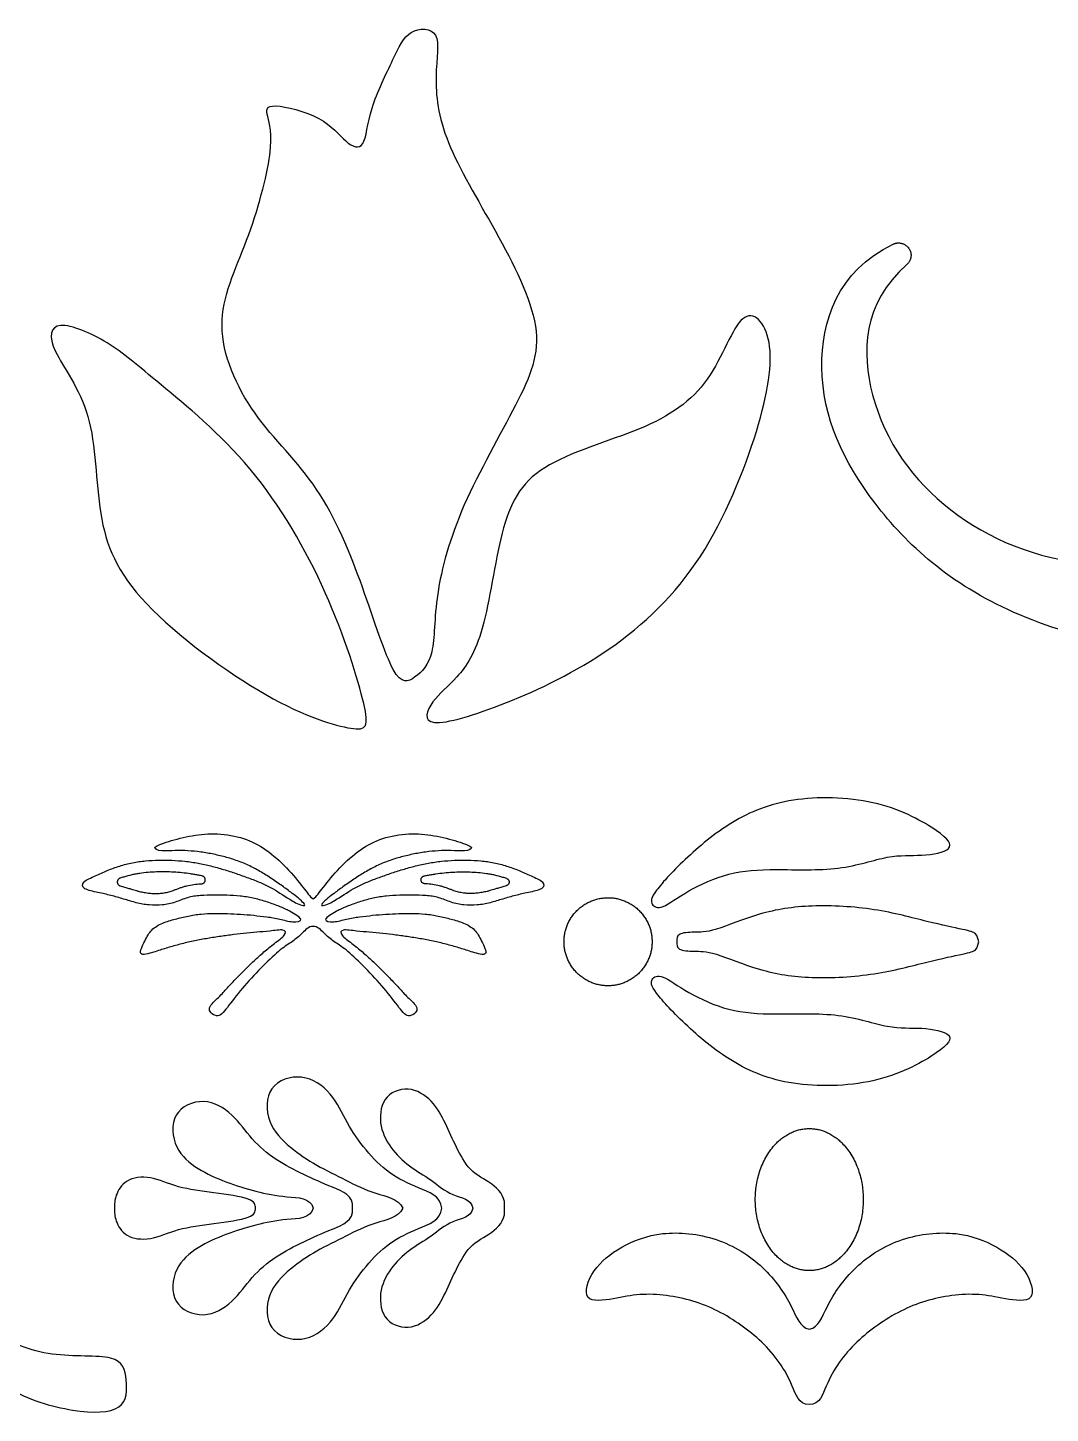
# Model space of a CAD drawing. Header units: millimetres. Extents: x -103 to 104, y -99 to 78.
# Drawn here: x -38.83 to -5.17, y -63.21 to -17.61 of the extents above; entities that cross this region are included whole.
import ezdxf

# ---------------------------------------------------------------- set-up
doc = ezdxf.new("R2010")
doc.units = ezdxf.units.MM
doc.header["$MEASUREMENT"] = 0
doc.layers.add('Default', color=18, linetype='Continuous')

msp = doc.modelspace()

# ---------------------------------------------------------------- linework, layer by layer
at = {"color": 5, "linetype": 'ByBlock', "lineweight": -2}
for points, knots in [([(-25.338, -36.244), (-25.217, -35.421), (-24.947, -34.423), (-24.462, -33.318), (-23.976, -32.212), (-23.275, -30.999), (-22.776, -30.035), (-22.278, -29.071), (-21.981, -28.356), (-22.123, -27.433), (-22.264, -26.509), (-22.844, -25.377), (-23.437, -24.312), (-24.03, -23.247), (-24.637, -22.249), (-25.325, -20.537), (-25.406, -19.822), (-25.392, -19.215), (-25.379, -18.609), (-25.271, -18.11), (-25.412, -17.86), (-25.554, -17.611), (-25.945, -17.611), (-26.208, -17.766), (-26.471, -17.921), (-26.605, -18.231), (-26.821, -18.683), (-27.037, -19.135), (-27.333, -19.728), (-27.495, -20.254), (-27.657, -20.779), (-27.684, -21.238), (-27.927, -21.615), (-28.142, -21.534), (-28.365, -21.339), (-28.587, -21.143), (-28.817, -20.833), (-29.255, -20.597), (-29.693, -20.361), (-30.34, -20.2), (-30.664, -20.186), (-30.987, -20.173), (-30.987, -20.307), (-30.933, -20.537), (-30.879, -20.766), (-30.771, -21.089), (-30.866, -21.804), (-30.96, -22.519), (-31.257, -23.624), (-31.628, -24.608), (-31.998, -25.593), (-32.443, -26.455), (-32.43, -28.37), (-31.971, -29.421), (-30.731, -31.174), (-29.949, -31.875), (-29.322, -32.806), (-28.695, -33.736), (-28.223, -34.895), (-27.414, -37.147), (-27.077, -38.239), (-26.801, -38.738), (-26.525, -39.237), (-26.309, -39.142), (-26.086, -38.98), (-25.864, -38.819), (-25.635, -38.589), (-25.534, -38.151), (-25.432, -37.713), (-25.459, -37.066), (-25.338, -36.244)], [0, 0, 0, 0, 0.038462, 0.038462, 0.038462, 0.076923, 0.076923, 0.076923, 0.115385, 0.115385, 0.115385, 0.153846, 0.153846, 0.153846, 0.192308, 0.192308, 0.230769, 0.230769, 0.230769, 0.269231, 0.269231, 0.269231, 0.307692, 0.307692, 0.307692, 0.346154, 0.346154, 0.346154, 0.384615, 0.384615, 0.384615, 0.423077, 0.423077, 0.461538, 0.461538, 0.461538, 0.5, 0.5, 0.5, 0.538462, 0.538462, 0.538462, 0.576923, 0.576923, 0.576923, 0.615385, 0.615385, 0.615385, 0.653846, 0.653846, 0.653846, 0.692308, 0.692308, 0.730769, 0.730769, 0.769231, 0.769231, 0.769231, 0.807692, 0.807692, 0.846154, 0.846154, 0.846154, 0.884615, 0.884615, 0.884615, 0.923077, 0.923077, 0.923077, 1, 1, 1, 1]), ([(-24.704, -38.974), (-24.408, -38.643), (-24.098, -38.198), (-23.626, -36.486), (-23.464, -35.219), (-22.965, -33.277), (-22.628, -32.603), (-21.812, -32.091), (-20.997, -31.579), (-19.703, -31.228), (-18.698, -30.81), (-17.694, -30.392), (-16.979, -29.907), (-16.467, -29.179), (-15.954, -28.451), (-15.644, -27.48), (-15.294, -27.19), (-14.943, -26.9), (-14.552, -27.291), (-14.431, -27.972), (-14.31, -28.653), (-14.458, -29.624), (-14.849, -30.898), (-15.24, -32.172), (-15.874, -33.749), (-16.703, -35.023), (-17.532, -36.297), (-18.557, -37.268), (-19.676, -38.043), (-20.795, -38.819), (-22.008, -39.398), (-23.073, -39.823), (-24.138, -40.248), (-25.055, -40.517), (-25.446, -40.477), (-25.837, -40.437), (-25.702, -40.086), (-25.493, -39.803), (-25.284, -39.52), (-25.001, -39.304), (-24.704, -38.974)], [0, 0, 0, 0, 0.066667, 0.066667, 0.133333, 0.133333, 0.2, 0.2, 0.2, 0.266667, 0.266667, 0.266667, 0.333333, 0.333333, 0.333333, 0.4, 0.4, 0.4, 0.466667, 0.466667, 0.466667, 0.533333, 0.533333, 0.533333, 0.6, 0.6, 0.6, 0.666667, 0.666667, 0.666667, 0.733333, 0.733333, 0.733333, 0.8, 0.8, 0.8, 0.866667, 0.866667, 0.866667, 1, 1, 1, 1]), ([(-34.439, -29.368), (-33.643, -30.028), (-32.497, -30.958), (-31.506, -32.145), (-30.515, -33.331), (-29.679, -34.774), (-29.039, -36.21), (-28.399, -37.646), (-27.954, -39.075), (-27.772, -39.85), (-27.59, -40.625), (-27.671, -40.747), (-28.722, -40.585), (-29.693, -40.302), (-30.994, -39.56), (-32.295, -38.819), (-33.926, -37.619), (-34.917, -36.574), (-35.908, -35.529), (-36.259, -34.639), (-36.427, -33.594), (-36.596, -32.549), (-36.582, -31.349), (-36.852, -30.406), (-37.122, -29.462), (-37.674, -28.774), (-38.16, -27.763), (-38.092, -27.44), (-37.742, -27.413), (-37.391, -27.386), (-36.758, -27.655), (-36.218, -27.986), (-35.679, -28.316), (-35.234, -28.707), (-34.439, -29.368)], [0, 0, 0, 0, 0.076923, 0.076923, 0.076923, 0.153846, 0.153846, 0.153846, 0.230769, 0.230769, 0.230769, 0.307692, 0.307692, 0.384615, 0.384615, 0.384615, 0.461538, 0.461538, 0.461538, 0.538462, 0.538462, 0.538462, 0.615385, 0.615385, 0.615385, 0.692308, 0.692308, 0.769231, 0.769231, 0.769231, 0.846154, 0.846154, 0.846154, 1, 1, 1, 1]), ([(-18.132, -45.998), (-17.94, -45.739), (-17.561, -45.332), (-17.106, -44.909), (-16.651, -44.486), (-16.119, -44.047), (-15.53, -43.705), (-14.94, -43.363), (-14.293, -43.118), (-13.48, -43.014), (-12.666, -42.91), (-11.686, -42.947), (-10.854, -43.157), (-10.022, -43.368), (-9.338, -43.751), (-8.931, -44.033), (-8.524, -44.315), (-8.395, -44.496), (-8.524, -44.623), (-8.654, -44.75), (-9.042, -44.824), (-9.405, -44.844), (-9.768, -44.865), (-10.105, -44.833), (-10.974, -44.995), (-11.506, -45.189), (-12.153, -45.27), (-12.8, -45.351), (-13.563, -45.318), (-14.802, -45.318), (-15.278, -45.351), (-15.751, -45.473), (-16.225, -45.596), (-16.697, -45.808), (-17.446, -46.238), (-17.723, -46.455), (-17.917, -46.532), (-18.111, -46.608), (-18.222, -46.543), (-18.275, -46.455), (-18.329, -46.368), (-18.324, -46.257), (-18.132, -45.998)], [0, 0, 0, 0, 0.0625, 0.0625, 0.0625, 0.125, 0.125, 0.125, 0.1875, 0.1875, 0.1875, 0.25, 0.25, 0.25, 0.3125, 0.3125, 0.3125, 0.375, 0.375, 0.375, 0.4375, 0.4375, 0.4375, 0.5, 0.5, 0.5625, 0.5625, 0.5625, 0.625, 0.625, 0.6875, 0.6875, 0.6875, 0.75, 0.75, 0.8125, 0.8125, 0.8125, 0.875, 0.875, 0.875, 1, 1, 1, 1]), ([(-30.327, -46.632), (-30.418, -46.587), (-30.62, -46.5), (-30.999, -46.366), (-31.414, -46.254), (-31.844, -46.184), (-32.277, -46.158), (-32.711, -46.163), (-33.144, -46.164), (-33.576, -46.226), (-33.974, -46.406), (-34.4, -46.499), (-34.836, -46.495), (-35.265, -46.42), (-35.675, -46.285), (-36.099, -46.167), (-36.499, -46.073), (-37.035, -45.974), (-37.062, -45.716), (-36.591, -45.523), (-36.219, -45.343), (-35.805, -45.195), (-35.386, -45.086), (-34.956, -45.025), (-34.522, -45.004), (-34.089, -45.009), (-33.656, -45.041), (-33.226, -45.102), (-32.803, -45.196), (-32.385, -45.313), (-31.973, -45.447), (-31.564, -45.591), (-31.159, -45.749), (-30.769, -45.934), (-30.38, -46.191), (-29.93, -46.467), (-29.553, -46.578), (-30.064, -46.14), (-30.364, -45.924), (-30.732, -45.664), (-31.092, -45.429), (-31.472, -45.217), (-31.87, -45.045), (-32.284, -44.913), (-32.705, -44.812), (-33.133, -44.736), (-33.565, -44.697), (-33.969, -44.681), (-34.431, -44.731), (-34.801, -44.605), (-34.225, -44.391), (-33.42, -44.18), (-32.594, -44.11), (-31.699, -44.261), (-30.982, -44.638), (-30.295, -45.245), (-29.719, -45.954), (-29.557, -46.202), (-29.437, -46.277)], [340.31124, 340.31124, 340.31124, 340.31124, 341, 342, 343, 344, 345, 346, 347, 348, 349, 350, 351, 352, 353, 354, 355, 356, 357, 358, 359, 360, 361, 362, 363, 364, 365, 366, 367, 368, 369, 370, 371, 372, 373.575519, 374, 375, 376, 377, 378, 379, 380, 381, 382, 383, 384, 385, 386, 387, 388, 389, 390, 391, 392, 393, 394, 395, 396, 396, 396, 396]), ([(-29.437, -46.277), (-29.317, -46.202), (-29.155, -45.954), (-28.579, -45.245), (-27.892, -44.638), (-27.175, -44.261), (-26.28, -44.11), (-25.453, -44.18), (-24.649, -44.391), (-24.073, -44.605), (-24.443, -44.731), (-24.905, -44.681), (-25.309, -44.697), (-25.741, -44.736), (-26.168, -44.812), (-26.59, -44.913), (-27.004, -45.045), (-27.402, -45.217), (-27.782, -45.429), (-28.142, -45.664), (-28.51, -45.924), (-28.81, -46.14), (-29.321, -46.578), (-28.944, -46.467), (-28.494, -46.191), (-28.105, -45.934), (-27.715, -45.749), (-27.31, -45.591), (-26.901, -45.447), (-26.489, -45.313), (-26.071, -45.196), (-25.647, -45.102), (-25.218, -45.041), (-24.785, -45.009), (-24.351, -45.004), (-23.918, -45.025), (-23.488, -45.086), (-23.069, -45.195), (-22.655, -45.343), (-22.282, -45.523), (-21.811, -45.716), (-21.839, -45.974), (-22.375, -46.073), (-22.775, -46.167), (-23.198, -46.285), (-23.609, -46.42), (-24.038, -46.495), (-24.474, -46.499), (-24.9, -46.406), (-25.298, -46.226), (-25.73, -46.164), (-26.163, -46.163), (-26.597, -46.158), (-27.03, -46.184), (-27.46, -46.254), (-27.875, -46.366), (-28.254, -46.5), (-28.456, -46.587), (-28.547, -46.632)], [396, 396, 396, 396, 397, 398, 399, 400, 401, 402, 403, 404, 405, 406, 407, 408, 409, 410, 411, 412, 413, 414, 415, 416, 417, 418, 418.424481, 420, 421, 422, 423, 424, 425, 426, 427, 428, 429, 430, 431, 432, 433, 434, 435, 436, 437, 438, 439, 440, 441, 442, 443, 444, 445, 446, 447, 448, 449, 450, 451, 451.68876, 451.68876, 451.68876, 451.68876]), ([(-7.527, -47.694), (-7.55, -47.595), (-7.573, -47.496), (-7.638, -47.433), (-7.703, -47.37), (-7.809, -47.342), (-8.068, -47.286), (-8.327, -47.231), (-8.738, -47.148), (-9.235, -47.025), (-9.732, -46.903), (-10.314, -46.741), (-10.973, -46.639), (-11.632, -46.537), (-12.367, -46.496), (-13.009, -46.519), (-13.652, -46.542), (-14.202, -46.63), (-15.279, -46.944), (-15.806, -47.171), (-16.164, -47.279), (-16.522, -47.388), (-16.712, -47.379), (-17.091, -47.383), (-17.28, -47.397), (-17.375, -47.451), (-17.47, -47.505), (-17.47, -47.6), (-17.47, -47.694)], [3, 3, 3, 3, 3.181818, 3.181818, 3.181818, 3.272727, 3.272727, 3.272727, 3.363636, 3.363636, 3.363636, 3.454545, 3.454545, 3.454545, 3.545455, 3.545455, 3.545455, 3.636364, 3.636364, 3.727273, 3.727273, 3.727273, 3.818182, 3.818182, 3.909091, 3.909091, 3.909091, 4, 4, 4, 4]), ([(-29.437, -47.187), (-29.587, -47.19), (-29.791, -47.419), (-30.114, -47.699), (-30.481, -47.905), (-31.078, -48.469), (-31.707, -49.137), (-32.249, -49.829), (-32.551, -50.257), (-32.999, -49.91), (-32.563, -49.559), (-32.304, -49.251), (-31.998, -48.933), (-31.697, -48.623), (-31.387, -48.322), (-31.059, -48.028), (-30.72, -47.747), (-30.318, -47.464), (-30.346, -47.262), (-30.886, -47.357), (-31.29, -47.373), (-31.729, -47.421), (-32.157, -47.471), (-32.588, -47.531), (-33.015, -47.6), (-33.442, -47.683), (-33.86, -47.784), (-34.29, -47.908), (-34.652, -48.03), (-35.254, -48.204), (-34.962, -47.64), (-34.787, -47.29), (-34.394, -47.059), (-33.977, -46.95), (-33.556, -46.842), (-33.127, -46.774), (-32.694, -46.754), (-32.26, -46.765), (-31.827, -46.787), (-31.394, -46.82), (-30.964, -46.877), (-30.535, -46.931), (-30.115, -47.077), (-29.682, -46.991), (-30.104, -46.745), (-30.285, -46.652), (-30.327, -46.632)], [495, 495, 495, 495, 496, 497, 498, 499, 500, 501, 502, 503, 504, 505, 506, 507, 508, 509, 510, 511, 512, 513, 514, 515, 516, 517, 518, 519, 520, 521, 522, 523, 524, 525, 526, 527, 528, 529, 530, 531, 532, 533, 534, 535, 536, 537, 538, 538.31124, 538.31124, 538.31124, 538.31124]), ([(-28.547, -46.632), (-28.588, -46.652), (-28.77, -46.745), (-29.191, -46.991), (-28.759, -47.077), (-28.339, -46.931), (-27.91, -46.877), (-27.479, -46.82), (-27.047, -46.787), (-26.614, -46.765), (-26.18, -46.754), (-25.747, -46.774), (-25.318, -46.842), (-24.897, -46.95), (-24.48, -47.059), (-24.087, -47.29), (-23.912, -47.64), (-23.62, -48.204), (-24.222, -48.03), (-24.584, -47.908), (-25.014, -47.784), (-25.432, -47.683), (-25.859, -47.6), (-26.286, -47.531), (-26.716, -47.471), (-27.145, -47.421), (-27.584, -47.373), (-27.987, -47.357), (-28.528, -47.262), (-28.556, -47.464), (-28.154, -47.747), (-27.815, -48.028), (-27.487, -48.322), (-27.177, -48.623), (-26.876, -48.933), (-26.57, -49.251), (-26.311, -49.559), (-25.875, -49.91), (-26.323, -50.257), (-26.625, -49.829), (-27.167, -49.137), (-27.796, -48.469), (-28.393, -47.905), (-28.76, -47.699), (-29.083, -47.419), (-29.287, -47.19), (-29.437, -47.187)], [451.68876, 451.68876, 451.68876, 451.68876, 452, 453, 454, 455, 456, 457, 458, 459, 460, 461, 462, 463, 464, 465, 466, 467, 468, 469, 470, 471, 472, 473, 474, 475, 476, 477, 478, 479, 480, 481, 482, 483, 484, 485, 486, 487, 488, 489, 490, 491, 492, 493, 494, 495, 495, 495, 495]), ([(-17.47, -47.694), (-17.47, -47.788), (-17.47, -47.882), (-17.375, -47.936), (-17.28, -47.99), (-17.091, -48.004), (-16.712, -48.009), (-16.522, -48), (-16.164, -48.108), (-15.806, -48.217), (-15.279, -48.443), (-14.202, -48.758), (-13.652, -48.845), (-13.009, -48.869), (-12.367, -48.892), (-11.632, -48.85), (-10.973, -48.748), (-10.314, -48.647), (-9.732, -48.485), (-9.235, -48.362), (-8.738, -48.24), (-8.327, -48.157), (-8.068, -48.101), (-7.809, -48.046), (-7.703, -48.018), (-7.638, -47.955), (-7.573, -47.891), (-7.55, -47.793), (-7.527, -47.694)], [2, 2, 2, 2, 2.090909, 2.090909, 2.090909, 2.181818, 2.181818, 2.272727, 2.272727, 2.272727, 2.363636, 2.363636, 2.454545, 2.454545, 2.454545, 2.545455, 2.545455, 2.545455, 2.636364, 2.636364, 2.636364, 2.727273, 2.727273, 2.727273, 2.818182, 2.818182, 2.818182, 3, 3, 3, 3]), ([(-18.132, -49.39), (-17.94, -49.648), (-17.561, -50.055), (-17.106, -50.478), (-16.651, -50.901), (-16.119, -51.34), (-15.53, -51.682), (-14.94, -52.024), (-14.293, -52.27), (-13.48, -52.374), (-12.666, -52.478), (-11.686, -52.441), (-10.854, -52.23), (-10.022, -52.02), (-9.338, -51.636), (-8.931, -51.354), (-8.524, -51.072), (-8.395, -50.892), (-8.524, -50.765), (-8.654, -50.638), (-9.042, -50.564), (-9.405, -50.543), (-9.768, -50.522), (-10.105, -50.555), (-10.974, -50.393), (-11.506, -50.199), (-12.153, -50.118), (-12.8, -50.037), (-13.563, -50.069), (-14.802, -50.069), (-15.278, -50.037), (-15.751, -49.914), (-16.225, -49.792), (-16.697, -49.579), (-17.446, -49.149), (-17.723, -48.932), (-17.917, -48.856), (-18.111, -48.78), (-18.222, -48.844), (-18.275, -48.932), (-18.329, -49.02), (-18.324, -49.131), (-18.132, -49.39)], [0, 0, 0, 0, 0.0625, 0.0625, 0.0625, 0.125, 0.125, 0.125, 0.1875, 0.1875, 0.1875, 0.25, 0.25, 0.25, 0.3125, 0.3125, 0.3125, 0.375, 0.375, 0.375, 0.4375, 0.4375, 0.4375, 0.5, 0.5, 0.5625, 0.5625, 0.5625, 0.625, 0.625, 0.6875, 0.6875, 0.6875, 0.75, 0.75, 0.8125, 0.8125, 0.8125, 0.875, 0.875, 0.875, 1, 1, 1, 1]), ([(-31.336, -56.462), (-31.34, -56.356), (-31.345, -56.25), (-31.579, -56.163), (-31.812, -56.077), (-32.274, -56.009), (-32.702, -55.953), (-33.129, -55.896), (-33.522, -55.85), (-33.867, -55.755), (-34.211, -55.661), (-34.507, -55.517), (-35.085, -55.416), (-35.367, -55.457), (-35.561, -55.573), (-35.755, -55.688), (-35.861, -55.878), (-35.917, -56.038), (-35.972, -56.199), (-35.977, -56.331), (-35.981, -56.462)], [2, 2, 2, 2, 2.125, 2.125, 2.125, 2.25, 2.25, 2.25, 2.375, 2.375, 2.375, 2.5, 2.5, 2.625, 2.625, 2.625, 2.75, 2.75, 2.75, 3, 3, 3, 3]), ([(-42.672, -59.348), (-42.57, -59.348), (-42.467, -59.348), (-42.359, -59.392), (-42.25, -59.437), (-42.135, -59.525), (-41.93, -59.769), (-41.724, -60.012), (-41.429, -60.411), (-41.032, -60.898), (-40.635, -61.386), (-40.136, -61.961), (-38.836, -62.768), (-38.036, -62.998), (-36.675, -63.214), (-36.114, -63.199), (-35.555, -62.812), (-35.558, -62.44), (-35.591, -62.114), (-35.623, -61.787), (-35.685, -61.507), (-36.106, -61.4), (-36.527, -61.294), (-37.307, -61.362), (-38.029, -61.266), (-38.751, -61.17), (-39.415, -60.91), (-40.031, -60.399), (-40.646, -59.888), (-41.213, -59.127), (-41.549, -58.477), (-41.884, -57.827), (-41.987, -57.29), (-42.054, -56.928), (-42.12, -56.566), (-42.15, -56.38), (-42.246, -56.287), (-42.343, -56.193), (-42.508, -56.192), (-42.672, -56.19)], [3, 3, 3, 3, 3.133333, 3.133333, 3.133333, 3.2, 3.2, 3.2, 3.266667, 3.266667, 3.266667, 3.333333, 3.333333, 3.4, 3.4, 3.466667, 3.466667, 3.533333, 3.533333, 3.533333, 3.6, 3.6, 3.6, 3.666667, 3.666667, 3.666667, 3.733333, 3.733333, 3.733333, 3.8, 3.8, 3.8, 3.866667, 3.866667, 3.866667, 3.933333, 3.933333, 3.933333, 4, 4, 4, 4]), ([(-35.981, -56.462), (-35.977, -56.594), (-35.972, -56.725), (-35.917, -56.886), (-35.861, -57.046), (-35.755, -57.236), (-35.561, -57.352), (-35.367, -57.467), (-35.085, -57.509), (-34.507, -57.407), (-34.211, -57.264), (-33.867, -57.169), (-33.522, -57.074), (-33.129, -57.028), (-32.702, -56.971), (-32.274, -56.915), (-31.812, -56.848), (-31.579, -56.761), (-31.345, -56.675), (-31.34, -56.568), (-31.336, -56.462)], [3, 3, 3, 3, 3.25, 3.25, 3.25, 3.375, 3.375, 3.375, 3.5, 3.5, 3.625, 3.625, 3.625, 3.75, 3.75, 3.75, 3.875, 3.875, 3.875, 4, 4, 4, 4])]:
    msp.add_open_spline(points, degree=3, knots=knots, dxfattribs=at)
msp.add_rational_spline([(-18.281, -47.694), (-18.281, -46.245), (-19.731, -46.245), (-21.18, -46.245), (-21.18, -47.694), (-21.18, -49.143), (-19.731, -49.143), (-18.281, -49.143), (-18.281, -47.694)], [1, 0.707106781187, 1, 0.707106781187, 1, 0.707106781187, 1, 0.707106781187, 1], degree=2, knots=[0, 0, 0, 1.570796, 1.570796, 3.141593, 3.141593, 4.712389, 4.712389, 6.283185, 6.283185, 6.283185], dxfattribs=at)
for points in [[(-25.206, -56.462), (-25.242, -56.071), (-25.992, -55.796), (-26.952, -55.35), (-27.724, -54.559), (-28.334, -53.68), (-28.788, -52.647), (-29.782, -51.975), (-30.994, -52.381), (-30.999, -53.685), (-30.195, -54.49), (-29.336, -55.06), (-28.363, -55.539), (-27.414, -56.015), (-26.629, -56.148), (-26.482, -56.462)], [(-23.14, -56.462), (-23.099, -56.156), (-23.418, -55.669), (-24.249, -55.323), (-24.687, -54.553), (-25.035, -53.779), (-25.415, -52.993), (-26.17, -52.423), (-27.133, -52.682), (-27.313, -53.683), (-26.913, -54.492), (-26.29, -55.1), (-25.535, -55.518), (-24.897, -56.096), (-24.23, -56.158), (-24.182, -56.462)], [(-28.146, -56.462), (-28.091, -56.055), (-28.837, -55.773), (-29.743, -55.365), (-30.68, -54.893), (-31.478, -54.215), (-32.048, -53.347), (-33.013, -52.777), (-34.156, -53.274), (-34.033, -54.551), (-33.246, -55.192), (-32.319, -55.615), (-31.314, -55.924), (-30.338, -56.12), (-29.531, -56.114), (-29.436, -56.462)], [(-29.436, -56.462), (-29.531, -56.811), (-30.338, -56.804), (-31.314, -57), (-32.319, -57.309), (-33.246, -57.732), (-34.033, -58.373), (-34.156, -59.65), (-33.013, -60.147), (-32.048, -59.577), (-31.478, -58.709), (-30.68, -58.031), (-29.743, -57.559), (-28.837, -57.151), (-28.091, -56.869), (-28.146, -56.462)], [(-26.482, -56.462), (-26.629, -56.776), (-27.414, -56.909), (-28.363, -57.385), (-29.336, -57.864), (-30.195, -58.434), (-30.999, -59.24), (-30.994, -60.544), (-29.782, -60.95), (-28.788, -60.277), (-28.334, -59.245), (-27.724, -58.365), (-26.952, -57.574), (-25.992, -57.128), (-25.242, -56.854), (-25.206, -56.462)], [(-24.182, -56.462), (-24.23, -56.766), (-24.897, -56.828), (-25.535, -57.406), (-26.29, -57.825), (-26.913, -58.433), (-27.313, -59.241), (-27.133, -60.243), (-26.17, -60.501), (-25.415, -59.932), (-25.035, -59.145), (-24.687, -58.371), (-24.249, -57.601), (-23.418, -57.255), (-23.099, -56.769), (-23.14, -56.462)], [(-13.107, -62.926), (-13.457, -62.919), (-13.643, -62.283), (-14.068, -61.529), (-14.657, -60.853), (-15.348, -60.298), (-16.103, -59.829), (-16.931, -59.501), (-17.795, -59.314), (-18.705, -59.273), (-19.507, -59.444), (-20.638, -59.61), (-20.287, -58.459), (-19.336, -57.712), (-18.024, -57.183), (-16.121, -57.362), (-14.544, -58.344), (-13.593, -59.749), (-13.432, -60.377), (-13.107, -60.443)], [(-13.107, -60.443), (-12.782, -60.377), (-12.62, -59.749), (-11.67, -58.344), (-10.093, -57.362), (-8.19, -57.183), (-6.878, -57.712), (-5.927, -58.459), (-5.575, -59.61), (-6.707, -59.444), (-7.509, -59.273), (-8.419, -59.314), (-9.282, -59.501), (-10.11, -59.829), (-10.866, -60.298), (-11.557, -60.853), (-12.146, -61.529), (-12.571, -62.283), (-12.757, -62.919), (-13.107, -62.926)]]:
    msp.add_open_spline(points, degree=3, dxfattribs=at)
at = {"layer": 'Default', "color": 5}
for points, knots in [([(-9.898, -25.409), (-11.356, -26.694), (-11.428, -30.136), (-8.762, -33.781), (-4.11, -35.757), (2.234, -34.72), (5.887, -31.312), (6.468, -26.037), (4.625, -23.44), (1.877, -23.44), (0.879, -25.087), (0.994, -26.225), (1.281, -26.794), (1.489, -27.062)], [3623.073299, 3623.073299, 3623.073299, 3623.073299, 3645.277409, 3670.33021, 3695.383011, 3720.435812, 3745.488614, 3770.541415, 3795.594216, 3820.647017, 3845.699818, 3870.752619, 3888.941582, 3888.941582, 3888.941582, 3888.941582]), ([(19.492, -38.958), (19.791, -38.788), (20.304, -38.259), (20.722, -36.548), (18.701, -35.021), (14.252, -35.158), (8.641, -37.176), (1.3, -38.92), (-7.061, -37.212), (-11.309, -33.346), (-13.286, -29.127), (-12.196, -25.633), (-10.347, -24.735)], [3316.105881, 3316.105881, 3316.105881, 3316.105881, 3338.238968, 3369.405033, 3400.571097, 3431.737161, 3462.903225, 3494.069289, 3525.235353, 3556.401417, 3587.567481, 3615.731602, 3615.731602, 3615.731602, 3615.731602]), ([(-33.088, -45.53), (-33.124, -45.522), (-33.206, -45.505), (-33.333, -45.481), (-33.517, -45.451), (-33.749, -45.423), (-34.029, -45.401), (-34.263, -45.393), (-34.451, -45.393), (-34.638, -45.397), (-34.868, -45.409), (-35.095, -45.435), (-35.273, -45.465), (-35.449, -45.502), (-35.624, -45.549), (-35.755, -45.591), (-35.799, -45.606)], [151.228922, 151.228922, 151.228922, 151.228922, 152.089655, 153.168052, 154.246987, 156.413829, 158.590747, 160.773951, 161.864931, 162.95395, 165.105141, 167.219352, 168.260752, 169.29584, 171.401023, 172.479466, 172.479466, 172.479466, 172.479466]), ([(-25.786, -45.53), (-25.75, -45.522), (-25.668, -45.505), (-25.54, -45.481), (-25.357, -45.451), (-25.125, -45.423), (-24.845, -45.401), (-24.61, -45.393), (-24.423, -45.393), (-24.236, -45.397), (-24.006, -45.409), (-23.779, -45.435), (-23.601, -45.465), (-23.425, -45.502), (-23.25, -45.549), (-23.119, -45.591), (-23.075, -45.606)], [151.228922, 151.228922, 151.228922, 151.228922, 152.089655, 153.168052, 154.246987, 156.413829, 158.590747, 160.773951, 161.864931, 162.95395, 165.105141, 167.219352, 168.260752, 169.29584, 171.401023, 172.479466, 172.479466, 172.479466, 172.479466]), ([(-35.792, -45.852), (-35.742, -45.866), (-35.646, -45.894), (-35.511, -45.935), (-35.367, -45.98), (-35.253, -46.013), (-35.152, -46.04), (-35.054, -46.062), (-34.915, -46.087), (-34.747, -46.105), (-34.582, -46.109), (-34.421, -46.099), (-34.263, -46.072), (-34.132, -46.037), (-34.019, -45.997), (-33.925, -45.96), (-33.822, -45.921), (-33.733, -45.891), (-33.657, -45.868), (-33.54, -45.838), (-33.368, -45.806), (-33.204, -45.79), (-33.118, -45.785), (-33.109, -45.785)], [126.986758, 126.986758, 126.986758, 126.986758, 128.186995, 129.298258, 130.280541, 131.700085, 132.048028, 132.713405, 134.032121, 135.338798, 136.620813, 137.864537, 139.093601, 140.330418, 141.024478, 141.868635, 142.68675, 143.580216, 144.055825, 144.530632, 146.371739, 148.12806, 148.358676, 148.358676, 148.358676, 148.358676]), ([(-23.082, -45.852), (-23.132, -45.866), (-23.227, -45.894), (-23.363, -45.935), (-23.507, -45.98), (-23.621, -46.013), (-23.722, -46.04), (-23.82, -46.062), (-23.959, -46.087), (-24.127, -46.105), (-24.292, -46.109), (-24.453, -46.099), (-24.611, -46.072), (-24.742, -46.037), (-24.855, -45.997), (-24.949, -45.96), (-25.052, -45.921), (-25.141, -45.891), (-25.217, -45.868), (-25.333, -45.838), (-25.506, -45.806), (-25.67, -45.79), (-25.755, -45.785), (-25.765, -45.785)], [126.986758, 126.986758, 126.986758, 126.986758, 128.186995, 129.298258, 130.280541, 131.700085, 132.048028, 132.713405, 134.032121, 135.338798, 136.620813, 137.864537, 139.093601, 140.330418, 141.024478, 141.868635, 142.68675, 143.580216, 144.055825, 144.530632, 146.371739, 148.12806, 148.358676, 148.358676, 148.358676, 148.358676])]:
    msp.add_open_spline(points, degree=3, knots=knots, dxfattribs=at)
for points, weights, knots in [([(-10.347, -24.735), (-10.025, -24.578), (-9.827, -24.876), (-9.629, -25.173), (-9.898, -25.409)], [1, 0.753169677517, 1, 0.753169677517, 1], [3615.731602, 3615.731602, 3615.731602, 3619.40245, 3619.40245, 3623.073299, 3623.073299, 3623.073299]), ([(-33.109, -45.785), (-32.996, -45.778), (-32.987, -45.666), (-32.978, -45.554), (-33.088, -45.53)], [1, 0.753411373277, 1, 0.753411373277, 1], [148.358676, 148.358676, 148.358676, 149.793799, 149.793799, 151.228922, 151.228922, 151.228922]), ([(-25.765, -45.785), (-25.878, -45.778), (-25.887, -45.666), (-25.896, -45.554), (-25.786, -45.53)], [1, 0.753411373277, 1, 0.753411373277, 1], [148.358676, 148.358676, 148.358676, 149.793799, 149.793799, 151.228922, 151.228922, 151.228922]), ([(-35.799, -45.606), (-35.889, -45.636), (-35.886, -45.731), (-35.884, -45.827), (-35.792, -45.852)], [1, 0.804269455531, 1, 0.804269455531, 1], [124.441353, 124.441353, 124.441353, 125.714055, 125.714055, 126.986758, 126.986758, 126.986758]), ([(-23.075, -45.606), (-22.985, -45.636), (-22.988, -45.731), (-22.99, -45.827), (-23.082, -45.852)], [1, 0.804269455531, 1, 0.804269455531, 1], [124.441353, 124.441353, 124.441353, 125.714055, 125.714055, 126.986758, 126.986758, 126.986758]), ([(-13.107, -58.516), (-14.884, -58.516), (-14.884, -56.179), (-14.884, -53.842), (-13.107, -53.842)], [1, 0.707106781187, 1, 0.707106920849, 0.999999720675], [12.566371, 12.566371, 12.566371, 14.137167, 14.137167, 15.707963, 15.707963, 15.707963]), ([(-13.107, -53.842), (-11.33, -53.842), (-11.33, -56.179), (-11.33, -58.516), (-13.107, -58.516)], [1, 0.707106781187, 1, 0.707106781187, 1], [9.424778, 9.424778, 9.424778, 10.995574, 10.995574, 12.566371, 12.566371, 12.566371])]:
    msp.add_rational_spline(points, weights, degree=2, knots=knots, dxfattribs=at)

doc.saveas('drawing.dxf')
